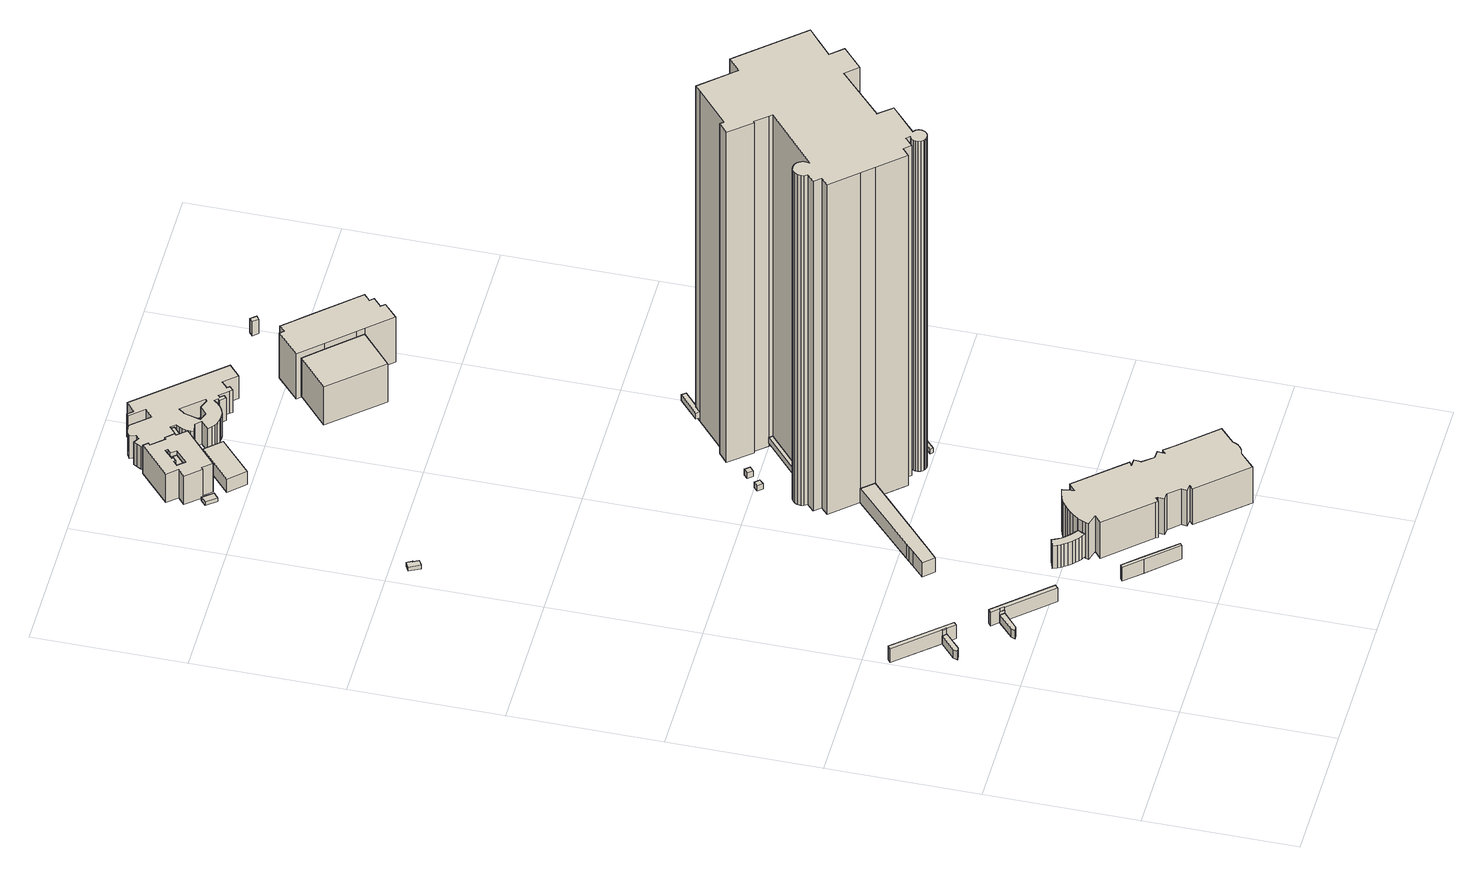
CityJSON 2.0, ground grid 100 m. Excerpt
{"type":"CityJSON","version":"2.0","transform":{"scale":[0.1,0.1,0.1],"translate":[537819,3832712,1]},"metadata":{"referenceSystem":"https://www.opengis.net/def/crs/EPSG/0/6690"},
"CityObjects":{
"building1":{"type":"Building","attributes":{"計測周辺長":38.31,"1/2500図郭":74,"区名":"住之江区","町丁目名称":"南港北２丁目","街区番号":1,"class":"3003","usage":"402","measuredHeight":7,"storeysAboveGround":1,"BuildingDetailAttribute.buildingRoofEdgeArea":52.55,"BuildingDetailAttribute.buildingStructureType":"610","BuildingDetailAttribute.buildingStructureOrgType":"2","BuildingDetailAttribute.detailedUsage":"1220","BuildingDetailAttribute.specifiedBuildingCoverageRate":0.6,"BuildingDetailAttribute.surveyYear":2017,"BuildingHighTideRiskAttribute.description":"1","BuildingHighTideRiskAttribute.rank":"2","BuildingHighTideRiskAttribute.depth":2.54,"BuildingIDAttribute.prefecture":"27","BuildingIDAttribute.city":"27125"},"geometry":[{"type":"Solid","lod":"1","boundaries":[[[[0,1,2,3,4]],[[3,5,6,4]],[[2,7,5,3]],[[1,8,7,2]],[[0,9,8,1]],[[4,6,9,0]],[[5,7,8,9,6]]]]}]},
"building2":{"type":"Building","attributes":{"計測周辺長":96.94,"1/2500図郭":74,"区名":"住之江区","町丁目名称":"南港北２丁目","街区番号":1,"class":"3003","usage":"402","measuredHeight":11.4,"storeysAboveGround":1,"BuildingDetailAttribute.buildingRoofEdgeArea":132.46,"BuildingDetailAttribute.buildingStructureType":"610","BuildingDetailAttribute.buildingStructureOrgType":"2","BuildingDetailAttribute.detailedUsage":"1220","BuildingDetailAttribute.specifiedBuildingCoverageRate":0.6,"BuildingDetailAttribute.surveyYear":2017,"BuildingHighTideRiskAttribute.description":"1","BuildingHighTideRiskAttribute.rank":"2","BuildingHighTideRiskAttribute.depth":2.66,"BuildingIDAttribute.prefecture":"27","BuildingIDAttribute.city":"27125"},"geometry":[{"type":"Solid","lod":"1","boundaries":[[[[10,11,12,13,14,15,16,17]],[[16,18,19,17]],[[15,20,18,16]],[[14,21,20,15]],[[13,22,21,14]],[[12,23,22,13]],[[11,24,23,12]],[[10,25,24,11]],[[17,19,25,10]],[[18,20,21,22,23,24,25,19]]]]}]},
"building3":{"type":"Building","attributes":{"計測周辺長":96.94,"1/2500図郭":74,"区名":"住之江区","町丁目名称":"南港北２丁目","街区番号":1,"class":"3003","usage":"402","measuredHeight":10.1,"storeysAboveGround":1,"BuildingDetailAttribute.buildingRoofEdgeArea":132.46,"BuildingDetailAttribute.buildingStructureType":"610","BuildingDetailAttribute.buildingStructureOrgType":"2","BuildingDetailAttribute.detailedUsage":"1220","BuildingDetailAttribute.specifiedBuildingCoverageRate":0.6,"BuildingDetailAttribute.surveyYear":2017,"BuildingHighTideRiskAttribute.description":"1","BuildingHighTideRiskAttribute.rank":"2","BuildingHighTideRiskAttribute.depth":2.22,"BuildingIDAttribute.prefecture":"27","BuildingIDAttribute.city":"27125"},"geometry":[{"type":"Solid","lod":"1","boundaries":[[[[26,27,28,29]],[[28,30,31,29]],[[27,32,30,28]],[[26,33,32,27]],[[29,31,33,26]],[[30,32,33,31]]]]}]},
"building4":{"type":"Building","attributes":{"計測周辺長":38.31,"1/2500図郭":74,"区名":"住之江区","町丁目名称":"南港北２丁目","街区番号":1,"class":"3003","usage":"402","measuredHeight":6.8,"storeysAboveGround":1,"BuildingDetailAttribute.buildingRoofEdgeArea":51.48,"BuildingDetailAttribute.buildingStructureType":"610","BuildingDetailAttribute.buildingStructureOrgType":"2","BuildingDetailAttribute.detailedUsage":"1220","BuildingDetailAttribute.specifiedBuildingCoverageRate":0.6,"BuildingDetailAttribute.surveyYear":2017,"BuildingTsunamiRiskAttribute.description":"1","BuildingTsunamiRiskAttribute.rank":"1","BuildingTsunamiRiskAttribute.depth":0.15,"BuildingHighTideRiskAttribute.description":"1","BuildingHighTideRiskAttribute.rank":"2","BuildingHighTideRiskAttribute.depth":2.46,"BuildingIDAttribute.prefecture":"27","BuildingIDAttribute.city":"27125"},"geometry":[{"type":"Solid","lod":"1","boundaries":[[[[34,35,36,37,38]],[[37,39,40,38]],[[36,41,39,37]],[[35,42,41,36]],[[34,43,42,35]],[[38,40,43,34]],[[39,41,42,43,40]]]]}]},
"building5":{"type":"Building","attributes":{"計測周辺長":98.71,"1/2500図郭":74,"区名":"住之江区","町丁目名称":"南港北２丁目","街区番号":1,"class":"3003","usage":"402","measuredHeight":8.6,"storeysAboveGround":1,"BuildingDetailAttribute.buildingRoofEdgeArea":135.2,"BuildingDetailAttribute.buildingStructureType":"610","BuildingDetailAttribute.buildingStructureOrgType":"2","BuildingDetailAttribute.detailedUsage":"1220","BuildingDetailAttribute.specifiedBuildingCoverageRate":0.6,"BuildingDetailAttribute.surveyYear":2017,"BuildingHighTideRiskAttribute.description":"1","BuildingHighTideRiskAttribute.rank":"2","BuildingHighTideRiskAttribute.depth":2.29,"BuildingIDAttribute.prefecture":"27","BuildingIDAttribute.city":"27125"},"geometry":[{"type":"Solid","lod":"1","boundaries":[[[[44,45,46,47]],[[46,48,49,47]],[[45,50,48,46]],[[44,51,50,45]],[[47,49,51,44]],[[48,50,51,49]]]]}]},
"building6":{"type":"Building","attributes":{"計測周辺長":98.71,"1/2500図郭":74,"区名":"住之江区","町丁目名称":"南港北２丁目","街区番号":1,"class":"3003","usage":"402","measuredHeight":11.4,"storeysAboveGround":1,"BuildingDetailAttribute.buildingRoofEdgeArea":135.2,"BuildingDetailAttribute.buildingStructureType":"610","BuildingDetailAttribute.buildingStructureOrgType":"2","BuildingDetailAttribute.detailedUsage":"1220","BuildingDetailAttribute.specifiedBuildingCoverageRate":0.6,"BuildingDetailAttribute.surveyYear":2017,"BuildingHighTideRiskAttribute.description":"1","BuildingHighTideRiskAttribute.rank":"2","BuildingHighTideRiskAttribute.depth":1.95,"BuildingIDAttribute.prefecture":"27","BuildingIDAttribute.city":"27125"},"geometry":[{"type":"Solid","lod":"1","boundaries":[[[[52,53,54,55,56,57,58,59]],[[58,60,61,59]],[[57,62,60,58]],[[56,63,62,57]],[[55,64,63,56]],[[54,65,64,55]],[[53,66,65,54]],[[52,67,66,53]],[[59,61,67,52]],[[60,62,63,64,65,66,67,61]]]]}]},
"building7":{"type":"Building","attributes":{"計測周辺長":87.33,"1/2500図郭":74,"区名":"住之江区","町丁目名称":"南港北２丁目","街区番号":1,"class":"3003","usage":"402","measuredHeight":11.5,"storeysAboveGround":1,"BuildingDetailAttribute.buildingRoofEdgeArea":94.17,"BuildingDetailAttribute.buildingStructureType":"610","BuildingDetailAttribute.buildingStructureOrgType":"2","BuildingDetailAttribute.detailedUsage":"1220","BuildingDetailAttribute.specifiedBuildingCoverageRate":0.6,"BuildingDetailAttribute.surveyYear":2017,"BuildingHighTideRiskAttribute.description":"1","BuildingHighTideRiskAttribute.rank":"2","BuildingHighTideRiskAttribute.depth":2.11,"BuildingIDAttribute.prefecture":"27","BuildingIDAttribute.city":"27125"},"geometry":[{"type":"Solid","lod":"1","boundaries":[[[[68,69,70,71,72,73]],[[72,74,75,73]],[[71,76,74,72]],[[70,77,76,71]],[[69,78,77,70]],[[68,79,78,69]],[[73,75,79,68]],[[74,76,77,78,79,75]]]]}]},
"building8":{"type":"Building","attributes":{"計測周辺長":54.03,"1/2500図郭":74,"区名":"住之江区","町丁目名称":"南港北２丁目","街区番号":1,"class":"3003","usage":"402","measuredHeight":18.9,"storeysAboveGround":1,"BuildingDetailAttribute.buildingRoofEdgeArea":121.91,"BuildingDetailAttribute.buildingStructureType":"603","BuildingDetailAttribute.buildingStructureOrgType":"3","BuildingDetailAttribute.detailedUsage":"1220","BuildingDetailAttribute.specifiedBuildingCoverageRate":0.6,"BuildingDetailAttribute.surveyYear":2017,"BuildingHighTideRiskAttribute.description":"1","BuildingHighTideRiskAttribute.rank":"2","BuildingHighTideRiskAttribute.depth":0.844,"BuildingIDAttribute.prefecture":"27","BuildingIDAttribute.city":"27125"},"geometry":[{"type":"Solid","lod":"1","boundaries":[[[[80,81,82,83,84,85,86,87,88,89,90,91,92,93,94,95,96,97,98,99,100,101]],[[100,102,103,101]],[[99,104,102,100]],[[98,105,104,99]],[[97,106,105,98]],[[96,107,106,97]],[[95,108,107,96]],[[94,109,108,95]],[[93,110,109,94]],[[92,111,110,93]],[[91,112,111,92]],[[90,113,112,91]],[[89,114,113,90]],[[88,115,114,89]],[[87,116,115,88]],[[86,117,116,87]],[[85,118,117,86]],[[84,119,118,85]],[[83,120,119,84]],[[82,121,120,83]],[[81,122,121,82]],[[80,123,122,81]],[[101,103,123,80]],[[102,104,105,106,107,108,109,110,111,112,113,114,115,116,117,118,119,120,121,122,123,103]]]]}]},
"building9":{"type":"Building","attributes":{"class":"3001","measuredHeight":3.1,"BuildingDetailAttribute.specifiedBuildingCoverageRate":0.6,"BuildingDetailAttribute.surveyYear":2017,"BuildingHighTideRiskAttribute.description":"1","BuildingHighTideRiskAttribute.rank":"2","BuildingHighTideRiskAttribute.depth":0.696,"BuildingIDAttribute.prefecture":"27","BuildingIDAttribute.city":"27125"},"geometry":[{"type":"Solid","lod":"1","boundaries":[[[[124,125,126,127,128,129]],[[128,130,131,129]],[[127,132,130,128]],[[126,133,132,127]],[[125,134,133,126]],[[124,135,134,125]],[[129,131,135,124]],[[130,132,133,134,135,131]]]]}]},
"building10":{"type":"Building","attributes":{"計測周辺長":630.8,"1/2500図郭":74,"区名":"住之江区","町丁目名称":"南港北１丁目","街区番号":14,"class":"3003","usage":"401","measuredHeight":11.9,"storeysAboveGround":55,"BuildingDetailAttribute.buildingRoofEdgeArea":9924.12,"BuildingDetailAttribute.buildingStructureType":"603","BuildingDetailAttribute.buildingStructureOrgType":"3","BuildingDetailAttribute.detailedUsage":"1310","BuildingDetailAttribute.specifiedBuildingCoverageRate":0.6,"BuildingDetailAttribute.surveyYear":2017,"BuildingHighTideRiskAttribute.description":"1","BuildingHighTideRiskAttribute.rank":"2","BuildingHighTideRiskAttribute.depth":2.52,"BuildingIDAttribute.prefecture":"27","BuildingIDAttribute.city":"27125"},"geometry":[{"type":"Solid","lod":"1","boundaries":[[[[136,137,138,139,140,141,142,143,144,145,146]],[[145,147,148,146]],[[144,149,147,145]],[[143,150,149,144]],[[142,151,150,143]],[[141,152,151,142]],[[140,153,152,141]],[[139,154,153,140]],[[138,155,154,139]],[[137,156,155,138]],[[136,157,156,137]],[[146,148,157,136]],[[147,149,150,151,152,153,154,155,156,157,148]]]]}]},
"building11":{"type":"Building","attributes":{"計測周辺長":342.45,"1/2500図郭":74,"区名":"住之江区","町丁目名称":"南港北２丁目","街区番号":1,"class":"3002","usage":"402","measuredHeight":29.9,"storeysAboveGround":6,"BuildingDetailAttribute.buildingRoofEdgeArea":4383.09,"BuildingDetailAttribute.buildingStructureType":"603","BuildingDetailAttribute.buildingStructureOrgType":"3","BuildingDetailAttribute.detailedUsage":"1220","BuildingDetailAttribute.specifiedBuildingCoverageRate":0.6,"BuildingDetailAttribute.surveyYear":2017,"BuildingHighTideRiskAttribute.description":"1","BuildingHighTideRiskAttribute.rank":"2","BuildingHighTideRiskAttribute.depth":2.35,"BuildingIDAttribute.prefecture":"27","BuildingIDAttribute.city":"27125"},"geometry":[{"type":"Solid","lod":"1","boundaries":[[[[158,159,160,161,162,163,164,165,166,167,168,169,170,171,172,173,174,175,176,177,178,179,180,181,182,183,184,185,186,187,188,189,190,191,192,193,194,195,196,197,198,199,200,201,202,203,204,205,206]],[[205,207,208,206]],[[204,209,207,205]],[[203,210,209,204]],[[202,211,210,203]],[[201,212,211,202]],[[200,213,212,201]],[[199,214,213,200]],[[198,215,214,199]],[[197,216,215,198]],[[196,217,216,197]],[[195,218,217,196]],[[194,219,218,195]],[[193,220,219,194]],[[192,221,220,193]],[[191,222,221,192]],[[190,223,222,191]],[[189,224,223,190]],[[188,225,224,189]],[[187,226,225,188]],[[186,227,226,187]],[[185,228,227,186]],[[184,229,228,185]],[[183,230,229,184]],[[182,231,230,183]],[[181,232,231,182]],[[180,233,232,181]],[[179,234,233,180]],[[178,235,234,179]],[[177,236,235,178]],[[176,237,236,177]],[[175,238,237,176]],[[174,239,238,175]],[[173,240,239,174]],[[172,241,240,173]],[[171,242,241,172]],[[170,243,242,171]],[[169,244,243,170]],[[168,245,244,169]],[[167,246,245,168]],[[166,247,246,167]],[[165,248,247,166]],[[164,249,248,165]],[[163,250,249,164]],[[162,251,250,163]],[[161,252,251,162]],[[160,253,252,161]],[[159,254,253,160]],[[158,255,254,159]],[[206,208,255,158]],[[207,209,210,211,212,213,214,215,216,217,218,219,220,221,222,223,224,225,226,227,228,229,230,231,232,233,234,235,236,237,238,239,240,241,242,243,244,245,246,247,248,249,250,251,252,253,254,255,208]]]]}]},
"building12":{"type":"Building","attributes":{"計測周辺長":15.87,"1/2500図郭":74,"区名":"住之江区","町丁目名称":"南港北１丁目","街区番号":14,"class":"3003","usage":"452","measuredHeight":4.6,"storeysAboveGround":1,"BuildingDetailAttribute.buildingRoofEdgeArea":15.73,"BuildingDetailAttribute.buildingStructureType":"610","BuildingDetailAttribute.buildingStructureOrgType":"2","BuildingDetailAttribute.detailedUsage":"1610","BuildingDetailAttribute.specifiedBuildingCoverageRate":0.6,"BuildingDetailAttribute.surveyYear":2017,"BuildingIDAttribute.prefecture":"27","BuildingIDAttribute.city":"27125"},"geometry":[{"type":"Solid","lod":"1","boundaries":[[[[256,257,258,259]],[[258,260,261,259]],[[257,262,260,258]],[[256,263,262,257]],[[259,261,263,256]],[[260,262,263,261]]]]}]},
"building13":{"type":"Building","attributes":{"区名":"住之江区","町丁目名称":"南港北１丁目","街区番号":26,"class":"3001","usage":"422","storeysAboveGround":2,"BuildingDetailAttribute.buildingRoofEdgeArea":42.47,"BuildingDetailAttribute.buildingStructureType":"601","BuildingDetailAttribute.buildingStructureOrgType":"1","BuildingDetailAttribute.detailedUsage":"1403","BuildingDetailAttribute.specifiedBuildingCoverageRate":0.6,"BuildingDetailAttribute.surveyYear":2017,"BuildingHighTideRiskAttribute.description":"1","BuildingHighTideRiskAttribute.rank":"2","BuildingHighTideRiskAttribute.depth":1.11,"BuildingIDAttribute.prefecture":"27","BuildingIDAttribute.city":"27125"},"geometry":[{"type":"Solid","lod":"1","boundaries":[[[[264,265,266,267]],[[266,268,269,267]],[[265,270,268,266]],[[264,271,270,265]],[[267,269,271,264]],[[268,270,271,269]]]]}]},
"building14":{"type":"Building","attributes":{"計測周辺長":15.84,"1/2500図郭":74,"区名":"住之江区","町丁目名称":"南港北１丁目","街区番号":14,"class":"3003","usage":"452","measuredHeight":4.7,"storeysAboveGround":1,"BuildingDetailAttribute.buildingRoofEdgeArea":15.65,"BuildingDetailAttribute.buildingStructureType":"610","BuildingDetailAttribute.buildingStructureOrgType":"2","BuildingDetailAttribute.detailedUsage":"1610","BuildingDetailAttribute.specifiedBuildingCoverageRate":0.6,"BuildingDetailAttribute.surveyYear":2017,"BuildingIDAttribute.prefecture":"27","BuildingIDAttribute.city":"27125"},"geometry":[{"type":"Solid","lod":"1","boundaries":[[[[272,273,274,275]],[[274,276,277,275]],[[273,278,276,274]],[[272,279,278,273]],[[275,277,279,272]],[[276,278,279,277]]]]}]},
"building15":{"type":"Building","attributes":{"計測周辺長":100.85,"1/2500図郭":74,"区名":"住之江区","町丁目名称":"南港北１丁目","街区番号":14,"class":"3002","usage":"401","measuredHeight":4.6,"storeysAboveGround":1,"BuildingDetailAttribute.buildingRoofEdgeArea":131.81,"BuildingDetailAttribute.buildingStructureType":"610","BuildingDetailAttribute.buildingStructureOrgType":"2","BuildingDetailAttribute.detailedUsage":"1310","BuildingDetailAttribute.specifiedBuildingCoverageRate":0.6,"BuildingDetailAttribute.surveyYear":2017,"BuildingIDAttribute.prefecture":"27","BuildingIDAttribute.city":"27125"},"geometry":[{"type":"Solid","lod":"1","boundaries":[[[[280,281,282,283,284]],[[283,285,286,284]],[[282,287,285,283]],[[281,288,287,282]],[[280,289,288,281]],[[284,286,289,280]],[[285,287,288,289,286]]]]}]},
"building16":{"type":"Building","attributes":{"区名":"住之江区","町丁目名称":"南港北１丁目","街区番号":26,"class":"3002","usage":"422","measuredHeight":20,"storeysAboveGround":2,"BuildingDetailAttribute.buildingRoofEdgeArea":994.72,"BuildingDetailAttribute.buildingStructureType":"601","BuildingDetailAttribute.buildingStructureOrgType":"1","BuildingDetailAttribute.detailedUsage":"1403","BuildingDetailAttribute.specifiedBuildingCoverageRate":0.6,"BuildingDetailAttribute.surveyYear":2017,"BuildingHighTideRiskAttribute.description":"1","BuildingHighTideRiskAttribute.rank":"2","BuildingHighTideRiskAttribute.depth":0.885,"BuildingIDAttribute.prefecture":"27","BuildingIDAttribute.city":"27125"},"geometry":[{"type":"Solid","lod":"1","boundaries":[[[[290,291,292,293,294,295,296,297,298,299]],[[298,300,301,299]],[[297,302,300,298]],[[296,303,302,297]],[[295,304,303,296]],[[294,305,304,295]],[[293,306,305,294]],[[292,307,306,293]],[[291,308,307,292]],[[290,309,308,291]],[[299,301,309,290]],[[300,302,303,304,305,306,307,308,309,301]]]]}]},
"building17":{"type":"Building","attributes":{"区名":"住之江区","町丁目名称":"南港北１丁目","街区番号":26,"class":"3002","usage":"422","measuredHeight":23.6,"storeysAboveGround":2,"BuildingDetailAttribute.buildingRoofEdgeArea":994.72,"BuildingDetailAttribute.buildingStructureType":"601","BuildingDetailAttribute.buildingStructureOrgType":"1","BuildingDetailAttribute.detailedUsage":"1403","BuildingDetailAttribute.specifiedBuildingCoverageRate":0.6,"BuildingDetailAttribute.surveyYear":2017,"BuildingHighTideRiskAttribute.description":"1","BuildingHighTideRiskAttribute.rank":"2","BuildingHighTideRiskAttribute.depth":0.676,"BuildingIDAttribute.prefecture":"27","BuildingIDAttribute.city":"27125"},"geometry":[{"type":"Solid","lod":"1","boundaries":[[[[310,311,312,313,314,315,316,317,318,319,320,321,322,323],[324,325,326,327,328,329,330,331,332,333]],[[322,334,335,323]],[[321,336,334,322]],[[320,337,336,321]],[[319,338,337,320]],[[318,339,338,319]],[[317,340,339,318]],[[316,341,340,317]],[[315,342,341,316]],[[314,343,342,315]],[[313,344,343,314]],[[312,345,344,313]],[[311,346,345,312]],[[310,347,346,311]],[[323,335,347,310]],[[332,348,349,333]],[[331,350,348,332]],[[330,351,350,331]],[[329,352,351,330]],[[328,353,352,329]],[[327,354,353,328]],[[326,355,354,327]],[[325,356,355,326]],[[324,357,356,325]],[[333,349,357,324]],[[334,336,337,338,339,340,341,342,343,344,345,346,347,335],[348,350,351,352,353,354,355,356,357,349]]]]}]},
"building18":{"type":"Building","attributes":{"class":"3003","measuredHeight":3.7,"BuildingDetailAttribute.specifiedBuildingCoverageRate":0.6,"BuildingDetailAttribute.surveyYear":2017,"BuildingHighTideRiskAttribute.description":"1","BuildingHighTideRiskAttribute.rank":"2","BuildingHighTideRiskAttribute.depth":0.992,"BuildingIDAttribute.prefecture":"27","BuildingIDAttribute.city":"27125"},"geometry":[{"type":"Solid","lod":"1","boundaries":[[[[358,359,360,361]],[[360,362,363,361]],[[359,364,362,360]],[[358,365,364,359]],[[361,363,365,358]],[[362,364,365,363]]]]}]},
"building19":{"type":"Building","attributes":{"区名":"住之江区","町丁目名称":"南港北１丁目","街区番号":26,"class":"3001","usage":"422","measuredHeight":11,"storeysAboveGround":2,"BuildingDetailAttribute.buildingRoofEdgeArea":444.13,"BuildingDetailAttribute.buildingStructureType":"601","BuildingDetailAttribute.buildingStructureOrgType":"1","BuildingDetailAttribute.detailedUsage":"1403","BuildingDetailAttribute.specifiedBuildingCoverageRate":0.6,"BuildingDetailAttribute.surveyYear":2017,"BuildingHighTideRiskAttribute.description":"1","BuildingHighTideRiskAttribute.rank":"2","BuildingHighTideRiskAttribute.depth":1.66,"BuildingIDAttribute.prefecture":"27","BuildingIDAttribute.city":"27125"},"geometry":[{"type":"Solid","lod":"1","boundaries":[[[[366,367,368,369]],[[368,370,371,369]],[[367,372,370,368]],[[366,373,372,367]],[[369,371,373,366]],[[370,372,373,371]]]]}]},
"building20":{"type":"Building","attributes":{"class":"3003","measuredHeight":5.9,"BuildingDetailAttribute.specifiedBuildingCoverageRate":0.6,"BuildingDetailAttribute.surveyYear":2017,"BuildingHighTideRiskAttribute.description":"1","BuildingHighTideRiskAttribute.rank":"1","BuildingHighTideRiskAttribute.depth":0.392,"BuildingIDAttribute.prefecture":"27","BuildingIDAttribute.city":"27125"},"geometry":[{"type":"Solid","lod":"1","boundaries":[[[[374,375,376,377]],[[376,378,379,377]],[[375,380,378,376]],[[374,381,380,375]],[[377,379,381,374]],[[378,380,381,379]]]]}]},
"building21":{"type":"Building","attributes":{"計測周辺長":630.8,"1/2500図郭":74,"区名":"住之江区","町丁目名称":"南港北１丁目","街区番号":14,"class":"3002","usage":"401","measuredHeight":276.4,"storeysAboveGround":55,"BuildingDetailAttribute.buildingRoofEdgeArea":9924.12,"BuildingDetailAttribute.buildingStructureType":"603","BuildingDetailAttribute.buildingStructureOrgType":"3","BuildingDetailAttribute.detailedUsage":"1310","BuildingDetailAttribute.specifiedBuildingCoverageRate":0.6,"BuildingDetailAttribute.surveyYear":2017,"BuildingHighTideRiskAttribute.description":"1","BuildingHighTideRiskAttribute.rank":"2","BuildingHighTideRiskAttribute.depth":0.713,"BuildingIDAttribute.prefecture":"27","BuildingIDAttribute.city":"27125"},"geometry":[{"type":"Solid","lod":"1","boundaries":[[[[382,383,384,385,386,387,388,389,390,391,392,393,394,395,396,397,398,399,400,401,402,403,404,405,406,407,408,409,410,411,412,413,414,415,416,417,418,419,420,421,422,423,424,425,426,427,428,429,430,431,432,433,434,435,436,437,438,439,440,441,442,443,444,445]],[[444,446,447,445]],[[443,448,446,444]],[[442,449,448,443]],[[441,450,449,442]],[[440,451,450,441]],[[439,452,451,440]],[[438,453,452,439]],[[437,454,453,438]],[[436,455,454,437]],[[435,456,455,436]],[[434,457,456,435]],[[433,458,457,434]],[[432,459,458,433]],[[431,460,459,432]],[[430,461,460,431]],[[429,462,461,430]],[[428,463,462,429]],[[427,464,463,428]],[[426,465,464,427]],[[425,466,465,426]],[[424,467,466,425]],[[423,468,467,424]],[[422,469,468,423]],[[421,470,469,422]],[[420,471,470,421]],[[419,472,471,420]],[[418,473,472,419]],[[417,474,473,418]],[[416,475,474,417]],[[415,476,475,416]],[[414,477,476,415]],[[413,478,477,414]],[[412,479,478,413]],[[411,480,479,412]],[[410,481,480,411]],[[409,482,481,410]],[[408,483,482,409]],[[407,484,483,408]],[[406,485,484,407]],[[405,486,485,406]],[[404,487,486,405]],[[403,488,487,404]],[[402,489,488,403]],[[401,490,489,402]],[[400,491,490,401]],[[399,492,491,400]],[[398,493,492,399]],[[397,494,493,398]],[[396,495,494,397]],[[395,496,495,396]],[[394,497,496,395]],[[393,498,497,394]],[[392,499,498,393]],[[391,500,499,392]],[[390,501,500,391]],[[389,502,501,390]],[[388,503,502,389]],[[387,504,503,388]],[[386,505,504,387]],[[385,506,505,386]],[[384,507,506,385]],[[383,508,507,384]],[[382,509,508,383]],[[445,447,509,382]],[[446,448,449,450,451,452,453,454,455,456,457,458,459,460,461,462,463,464,465,466,467,468,469,470,471,472,473,474,475,476,477,478,479,480,481,482,483,484,485,486,487,488,489,490,491,492,493,494,495,496,497,498,499,500,501,502,503,504,505,506,507,508,509,447]]]]}]},
"building22":{"type":"Building","attributes":{"class":"3003","measuredHeight":15.1,"BuildingDetailAttribute.specifiedBuildingCoverageRate":0.6,"BuildingDetailAttribute.surveyYear":2017,"BuildingHighTideRiskAttribute.description":"1","BuildingHighTideRiskAttribute.rank":"1","BuildingHighTideRiskAttribute.depth":0.441,"BuildingIDAttribute.prefecture":"27","BuildingIDAttribute.city":"27125"},"geometry":[{"type":"Solid","lod":"1","boundaries":[[[[510,511,512,513]],[[512,514,515,513]],[[511,516,514,512]],[[510,517,516,511]],[[513,515,517,510]],[[514,516,517,515]]]]}]},
"building23":{"type":"Building","attributes":{"計測周辺長":44.44,"1/2500図郭":74,"区名":"住之江区","町丁目名称":"南港北１丁目","街区番号":14,"class":"3003","usage":"401","measuredHeight":4.9,"storeysAboveGround":1,"BuildingDetailAttribute.buildingRoofEdgeArea":59.58,"BuildingDetailAttribute.buildingStructureType":"610","BuildingDetailAttribute.buildingStructureOrgType":"2","BuildingDetailAttribute.detailedUsage":"1310","BuildingDetailAttribute.specifiedBuildingCoverageRate":0.6,"BuildingDetailAttribute.surveyYear":2017,"BuildingIDAttribute.prefecture":"27","BuildingIDAttribute.city":"27125"},"geometry":[{"type":"Solid","lod":"1","boundaries":[[[[518,519,520,521,522,523,524]],[[523,525,526,524]],[[522,527,525,523]],[[521,528,527,522]],[[520,529,528,521]],[[519,530,529,520]],[[518,531,530,519]],[[524,526,531,518]],[[525,527,528,529,530,531,526]]]]}]},
"building24":{"type":"Building","attributes":{"class":"3002","measuredHeight":3.1,"BuildingDetailAttribute.specifiedBuildingCoverageRate":0.6,"BuildingDetailAttribute.surveyYear":2017,"BuildingHighTideRiskAttribute.description":"1","BuildingHighTideRiskAttribute.rank":"1","BuildingHighTideRiskAttribute.depth":0.466,"BuildingIDAttribute.prefecture":"27","BuildingIDAttribute.city":"27125"},"geometry":[{"type":"Solid","lod":"1","boundaries":[[[[532,533,534,535,536,537,538]],[[537,539,540,538]],[[536,541,539,537]],[[535,542,541,536]],[[534,543,542,535]],[[533,544,543,534]],[[532,545,544,533]],[[538,540,545,532]],[[539,541,542,543,544,545,540]]]]}]},
"building25":{"type":"Building","attributes":{"name":"森ノ宮医療大学","計測周辺長":363.55,"1/2500図郭":74,"区名":"住之江区","町丁目名称":"南港北１丁目","街区番号":26,"class":"3002","usage":"422","measuredHeight":18.8,"storeysAboveGround":4,"BuildingDetailAttribute.buildingRoofEdgeArea":2355.69,"BuildingDetailAttribute.buildingStructureType":"603","BuildingDetailAttribute.buildingStructureOrgType":"3","BuildingDetailAttribute.detailedUsage":"1403","BuildingDetailAttribute.specifiedBuildingCoverageRate":0.6,"BuildingDetailAttribute.surveyYear":2017,"BuildingHighTideRiskAttribute.description":"1","BuildingHighTideRiskAttribute.rank":"2","BuildingHighTideRiskAttribute.depth":1,"BuildingIDAttribute.prefecture":"27","BuildingIDAttribute.city":"27125"},"geometry":[{"type":"Solid","lod":"1","boundaries":[[[[546,547,548,549,550,551,552,553,554,555,556,557,558,559,560,561,562,563,564,565,566,567,568,569,570,571,572,573,574,575,576,577,578,579,580,581,582,583,584,585,586,587,588,589,590,591,592,593,594,595,596,597],[598,599,600,601,602,603,604]],[[596,605,606,597]],[[595,607,605,596]],[[594,608,607,595]],[[593,609,608,594]],[[592,610,609,593]],[[591,611,610,592]],[[590,612,611,591]],[[589,613,612,590]],[[588,614,613,589]],[[587,615,614,588]],[[586,616,615,587]],[[585,617,616,586]],[[584,618,617,585]],[[583,619,618,584]],[[582,620,619,583]],[[581,621,620,582]],[[580,622,621,581]],[[579,623,622,580]],[[578,624,623,579]],[[577,625,624,578]],[[576,626,625,577]],[[575,627,626,576]],[[574,628,627,575]],[[573,629,628,574]],[[572,630,629,573]],[[571,631,630,572]],[[570,632,631,571]],[[569,633,632,570]],[[568,634,633,569]],[[567,635,634,568]],[[566,636,635,567]],[[565,637,636,566]],[[564,638,637,565]],[[563,639,638,564]],[[562,640,639,563]],[[561,641,640,562]],[[560,642,641,561]],[[559,643,642,560]],[[558,644,643,559]],[[557,645,644,558]],[[556,646,645,557]],[[555,647,646,556]],[[554,648,647,555]],[[553,649,648,554]],[[552,650,649,553]],[[551,651,650,552]],[[550,652,651,551]],[[549,653,652,550]],[[548,654,653,549]],[[547,655,654,548]],[[546,656,655,547]],[[597,606,656,546]],[[603,657,658,604]],[[602,659,657,603]],[[601,660,659,602]],[[600,661,660,601]],[[599,662,661,600]],[[598,663,662,599]],[[604,658,663,598]],[[605,607,608,609,610,611,612,613,614,615,616,617,618,619,620,621,622,623,624,625,626,627,628,629,630,631,632,633,634,635,636,637,638,639,640,641,642,643,644,645,646,647,648,649,650,651,652,653,654,655,656,606],[657,659,660,661,662,663,658]]]]}]},
"building26":{"type":"Building","attributes":{"区名":"住之江区","町丁目名称":"南港北１丁目","街区番号":16,"class":"3002","usage":"422","measuredHeight":32.1,"storeysAboveGround":7,"BuildingDetailAttribute.buildingRoofEdgeArea":1290.51,"BuildingDetailAttribute.buildingStructureType":"603","BuildingDetailAttribute.buildingStructureOrgType":"3","BuildingDetailAttribute.detailedUsage":"1403","BuildingDetailAttribute.specifiedBuildingCoverageRate":0.6,"BuildingDetailAttribute.surveyYear":2017,"BuildingHighTideRiskAttribute.description":"1","BuildingHighTideRiskAttribute.rank":"1","BuildingHighTideRiskAttribute.depth":0.482,"BuildingIDAttribute.prefecture":"27","BuildingIDAttribute.city":"27125"},"geometry":[{"type":"Solid","lod":"1","boundaries":[[[[664,665,666,667,668]],[[667,669,670,668]],[[666,671,669,667]],[[665,672,671,666]],[[664,673,672,665]],[[668,670,673,664]],[[669,671,672,673,670]]]]}]},
"building27":{"type":"Building","attributes":{"class":"3001","BuildingDetailAttribute.specifiedBuildingCoverageRate":0.6,"BuildingDetailAttribute.surveyYear":2017,"BuildingHighTideRiskAttribute.description":"1","BuildingHighTideRiskAttribute.rank":"2","BuildingHighTideRiskAttribute.depth":1.19,"BuildingIDAttribute.prefecture":"27","BuildingIDAttribute.city":"27125"},"geometry":[{"type":"Solid","lod":"1","boundaries":[[[[674,675,676,677]],[[676,678,679,677]],[[675,680,678,676]],[[674,681,680,675]],[[677,679,681,674]],[[678,680,681,679]]]]}]},
"building28":{"type":"Building","attributes":{"区名":"住之江区","町丁目名称":"南港北１丁目","街区番号":16,"class":"3002","usage":"422","measuredHeight":34,"storeysAboveGround":7,"BuildingDetailAttribute.buildingRoofEdgeArea":1290.51,"BuildingDetailAttribute.buildingStructureType":"603","BuildingDetailAttribute.buildingStructureOrgType":"3","BuildingDetailAttribute.detailedUsage":"1403","BuildingDetailAttribute.specifiedBuildingCoverageRate":0.6,"BuildingDetailAttribute.surveyYear":2017,"BuildingHighTideRiskAttribute.description":"1","BuildingHighTideRiskAttribute.rank":"2","BuildingHighTideRiskAttribute.depth":0.598,"BuildingIDAttribute.prefecture":"27","BuildingIDAttribute.city":"27125"},"geometry":[{"type":"Solid","lod":"1","boundaries":[[[[682,683,684]],[[683,685,686,684]],[[682,687,685,683]],[[684,686,687,682]],[[685,687,686]]]]}]},
"building29":{"type":"Building","attributes":{"区名":"住之江区","町丁目名称":"南港北１丁目","街区番号":16,"class":"3002","usage":"422","measuredHeight":37.7,"storeysAboveGround":7,"BuildingDetailAttribute.buildingRoofEdgeArea":1844.63,"BuildingDetailAttribute.buildingStructureType":"603","BuildingDetailAttribute.buildingStructureOrgType":"3","BuildingDetailAttribute.detailedUsage":"1403","BuildingDetailAttribute.specifiedBuildingCoverageRate":0.6,"BuildingDetailAttribute.surveyYear":2017,"BuildingHighTideRiskAttribute.description":"1","BuildingHighTideRiskAttribute.rank":"2","BuildingHighTideRiskAttribute.depth":0.935,"BuildingIDAttribute.prefecture":"27","BuildingIDAttribute.city":"27125"},"geometry":[{"type":"Solid","lod":"1","boundaries":[[[[688,689,690,691,692,693,694,695,696,697,698,699,700,701,702]],[[701,703,704,702]],[[700,705,703,701]],[[699,706,705,700]],[[698,707,706,699]],[[697,687,707,698]],[[696,685,687,697]],[[695,686,685,696]],[[694,708,686,695]],[[693,709,708,694]],[[692,710,709,693]],[[691,711,710,692]],[[690,712,711,691]],[[689,713,712,690]],[[688,714,713,689]],[[702,704,714,688]],[[703,705,706,707,687,685,686,708,709,710,711,712,713,714,704]]]]}]},
"building30":{"type":"Building","attributes":{"class":"3001","measuredHeight":9.2,"BuildingDetailAttribute.specifiedBuildingCoverageRate":0.6,"BuildingDetailAttribute.surveyYear":2017,"BuildingHighTideRiskAttribute.description":"1","BuildingHighTideRiskAttribute.rank":"2","BuildingHighTideRiskAttribute.depth":0.824,"BuildingIDAttribute.prefecture":"27","BuildingIDAttribute.city":"27125"},"geometry":[{"type":"Solid","lod":"1","boundaries":[[[[715,716,717,718]],[[717,719,720,718]],[[716,721,719,717]],[[715,722,721,716]],[[718,720,722,715]],[[719,721,722,720]]]]}]},
"building31":{"type":"Building","attributes":{"class":"3001","measuredHeight":11.9,"BuildingDetailAttribute.specifiedBuildingCoverageRate":0.6,"BuildingDetailAttribute.surveyYear":2017,"BuildingHighTideRiskAttribute.description":"1","BuildingHighTideRiskAttribute.rank":"2","BuildingHighTideRiskAttribute.depth":2.23,"BuildingIDAttribute.prefecture":"27","BuildingIDAttribute.city":"27125"},"geometry":[{"type":"Solid","lod":"1","boundaries":[[[[723,724,725,726]],[[725,727,728,726]],[[724,729,727,725]],[[723,730,729,724]],[[726,728,730,723]],[[727,729,730,728]]]]}]}
},
"vertices":[
[265,1529,21],[161,1434,21],[127,1428,21],[137,1459,21],[243,1554,21],[137,1459,91],[243,1554,91],[127,1428,91],[161,1434,91],[265,1529,91],
[268,1533,24],[245,1556,24],[243,1554,24],[7,1823,24],[29,1842,24],[329,1500,24],[308,1480,24],[265,1529,24],[308,1480,138],[265,1529,138],[329,1500,138],[29,1842,138],[7,1823,138],[243,1554,138],[245,1556,138],[268,1533,138],
[243,1554,32],[245,1556,32],[268,1533,32],[265,1529,32],[268,1533,133],[265,1529,133],[245,1556,133],[243,1554,133],
[530,1229,23],[423,1133,23],[392,1129,23],[401,1157,23],[508,1254,23],[401,1157,91],[508,1254,91],[392,1129,91],[423,1133,91],[530,1229,91],
[508,1254,28],[511,1257,28],[533,1232,28],[530,1229,28],[533,1232,114],[530,1229,114],[511,1257,114],[508,1254,114],
[533,1232,26],[511,1257,26],[508,1254,26],[466,1302,26],[487,1321,26],[796,975,26],[774,955,26],[530,1229,26],[774,955,140],[530,1229,140],[796,975,140],[487,1321,140],[466,1302,140],[508,1254,140],[511,1257,140],[533,1232,140],
[1339,319,25],[1324,306,25],[1145,504,25],[1046,614,25],[1066,630,25],[1176,504,25],[1066,630,140],[1176,504,140],[1046,614,140],[1145,504,140],[1324,306,140],[1339,319,140],
[1077,1067,39],[1096,1075,39],[1103,1054,39],[1113,1034,39],[1125,1016,39],[1137,1001,39],[1154,983,39],[1172,965,39],[1193,948,39],[1214,932,39],[1199,904,39],[1192,882,39],[1163,899,39],[1144,913,39],[1126,929,39],[1109,946,39],[1089,968,39],[1073,989,39],[1062,1005,39],[1050,1026,39],[1039,1055,39],[1049,1057,39],[1039,1055,228],[1049,1057,228],[1050,1026,228],[1062,1005,228],[1073,989,228],[1089,968,228],[1109,946,228],[1126,929,228],[1144,913,228],[1163,899,228],[1192,882,228],[1199,904,228],[1214,932,228],[1193,948,228],[1172,965,228],[1154,983,228],[1137,1001,228],[1125,1016,228],[1113,1034,228],[1103,1054,228],[1096,1075,228],[1077,1067,228],
[87,4876,45],[128,4898,45],[146,4864,45],[143,4862,45],[163,4825,45],[124,4805,45],[163,4825,76],[124,4805,76],[143,4862,76],[146,4864,76],[128,4898,76],[87,4876,76],
[1418,2260,26],[1034,1908,26],[997,1875,26],[941,1823,26],[869,1758,26],[856,1745,26],[792,1813,26],[878,1894,26],[912,1927,26],[934,1947,26],[1349,2338,26],[934,1947,145],[1349,2338,145],[912,1927,145],[878,1894,145],[792,1813,145],[856,1745,145],[869,1758,145],[941,1823,145],[997,1875,145],[1034,1908,145],[1418,2260,145],
[1218,940,26],[1242,974,26],[1264,999,26],[1286,1019,26],[1310,1038,26],[1340,1056,26],[1369,1070,26],[1406,1083,26],[1443,1092,26],[1457,1012,26],[1506,1055,26],[1780,746,26],[1754,728,26],[1807,725,26],[1801,676,26],[1859,606,26],[1913,605,26],[1909,551,26],[1934,575,26],[1987,512,26],[2205,270,26],[2104,175,26],[2101,166,26],[2094,151,26],[2088,140,26],[2076,127,26],[2066,119,26],[2052,110,26],[2037,104,26],[2017,99,26],[1913,4,26],[1639,314,26],[1663,340,26],[1618,343,26],[1621,383,26],[1555,457,26],[1511,459,26],[1513,504,26],[1512,507,26],[1508,514,26],[1498,508,26],[1478,492,26],[1466,507,26],[1211,793,26],[1263,837,26],[1185,860,26],[1192,882,26],[1199,904,26],[1214,932,26],[1199,904,325],[1214,932,325],[1192,882,325],[1185,860,325],[1263,837,325],[1211,793,325],[1466,507,325],[1478,492,325],[1498,508,325],[1508,514,325],[1512,507,325],[1513,504,325],[1511,459,325],[1555,457,325],[1621,383,325],[1618,343,325],[1663,340,325],[1639,314,325],[1913,4,325],[2017,99,325],[2037,104,325],[2052,110,325],[2066,119,325],[2076,127,325],[2088,140,325],[2094,151,325],[2101,166,325],[2104,175,325],[2205,270,325],[1987,512,325],[1934,575,325],[1909,551,325],[1913,605,325],[1859,606,325],[1801,676,325],[1807,725,325],[1754,728,325],[1780,746,325],[1506,1055,325],[1457,1012,325],[1443,1092,325],[1406,1083,325],[1369,1070,325],[1340,1056,325],[1310,1038,325],[1286,1019,325],[1264,999,325],[1242,974,325],[1218,940,325],
[1267,2965,60],[1295,2991,60],[1323,2962,60],[1294,2935,60],[1323,2962,105],[1294,2935,105],[1295,2991,105],[1267,2965,105],
[369,6224,39],[407,6256,39],[462,6189,39],[423,6158,39],[462,6189,69],[423,6158,69],[407,6256,69],[369,6224,69],
[1363,3052,59],[1392,3077,59],[1419,3046,59],[1391,3021,59],[1419,3046,106],[1391,3021,106],[1392,3077,106],[1363,3052,106],
[1727,2979,54],[1365,2659,54],[1369,2683,54],[1368,2698,54],[1708,3001,54],[1368,2698,100],[1708,3001,100],[1369,2683,100],[1365,2659,100],[1727,2979,100],
[434,6417,43],[462,6443,43],[471,6433,43],[495,6455,43],[487,6463,43],[545,6517,43],[556,6504,43],[531,6481,43],[557,6448,43],[473,6371,43],[557,6448,242],[473,6371,242],[531,6481,242],[556,6504,242],[545,6517,242],[487,6463,242],[495,6455,242],[471,6433,242],[462,6443,242],[434,6417,242],
[448,6265,41],[432,6254,41],[346,6352,41],[398,6396,41],[338,6464,41],[559,6662,41],[585,6633,41],[572,6621,41],[645,6538,41],[658,6547,41],[706,6496,41],[696,6486,41],[749,6425,41],[499,6205,41],[557,6448,41],[531,6481,41],[556,6504,41],[545,6517,41],[487,6463,41],[495,6455,41],[471,6433,41],[462,6443,41],[434,6417,41],[473,6371,41],[749,6425,277],[499,6205,277],[696,6486,277],[706,6496,277],[658,6547,277],[645,6538,277],[572,6621,277],[585,6633,277],[559,6662,277],[338,6464,277],[398,6396,277],[346,6352,277],[432,6254,277],[448,6265,277],[434,6417,277],[473,6371,277],[462,6443,277],[471,6433,277],[495,6455,277],[487,6463,277],[545,6517,277],[556,6504,277],[531,6481,277],[557,6448,277],
[1859,2020,43],[1918,2075,43],[1933,2059,43],[1873,2004,43],[1933,2059,81],[1873,2004,81],[1918,2075,81],[1859,2020,81],
[538,6129,17],[768,6335,17],[864,6229,17],[635,6022,17],[864,6229,127],[635,6022,127],[768,6335,127],[538,6129,127],
[697,6378,48],[711,6390,48],[762,6332,48],[748,6319,48],[762,6332,108],[748,6319,108],[711,6390,108],[697,6378,108],
[1873,3494,27],[2068,3277,27],[2153,3353,27],[2523,2934,27],[2440,2864,27],[2408,2836,27],[2336,2774,27],[2410,2690,27],[2268,2562,27],[2193,2646,27],[2131,2588,27],[1889,2363,27],[1918,2329,27],[1965,2274,27],[1784,2113,27],[1803,2096,27],[1810,2079,27],[1811,2061,27],[1805,2042,27],[1794,2029,27],[1780,2020,27],[1766,2015,27],[1748,2015,27],[1733,2020,27],[1721,2028,27],[1710,2043,27],[1705,2060,27],[1706,2078,27],[1710,2091,27],[1720,2106,27],[1737,2117,27],[1717,2138,27],[1661,2088,27],[1621,2132,27],[1570,2088,27],[1418,2260,27],[1349,2338,27],[1198,2507,27],[1248,2555,27],[1209,2600,27],[1257,2644,27],[1243,2667,27],[1241,2684,27],[1244,2708,27],[1253,2726,27],[1267,2739,27],[1286,2749,27],[1308,2751,27],[1331,2746,27],[1349,2735,27],[1359,2722,27],[1367,2705,27],[1368,2698,27],[1369,2683,27],[1365,2659,27],[1727,2979,27],[1708,3001,27],[1643,3077,27],[1632,3071,27],[1507,3218,27],[1576,3276,27],[1595,3256,27],[1830,3464,27],[1869,3498,27],[1830,3464,2791],[1869,3498,2791],[1595,3256,2791],[1576,3276,2791],[1507,3218,2791],[1632,3071,2791],[1643,3077,2791],[1708,3001,2791],[1727,2979,2791],[1365,2659,2791],[1369,2683,2791],[1368,2698,2791],[1367,2705,2791],[1359,2722,2791],[1349,2735,2791],[1331,2746,2791],[1308,2751,2791],[1286,2749,2791],[1267,2739,2791],[1253,2726,2791],[1244,2708,2791],[1241,2684,2791],[1243,2667,2791],[1257,2644,2791],[1209,2600,2791],[1248,2555,2791],[1198,2507,2791],[1349,2338,2791],[1418,2260,2791],[1570,2088,2791],[1621,2132,2791],[1661,2088,2791],[1717,2138,2791],[1737,2117,2791],[1720,2106,2791],[1710,2091,2791],[1706,2078,2791],[1705,2060,2791],[1710,2043,2791],[1721,2028,2791],[1733,2020,2791],[1748,2015,2791],[1766,2015,2791],[1780,2020,2791],[1794,2029,2791],[1805,2042,2791],[1811,2061,2791],[1810,2079,2791],[1803,2096,2791],[1784,2113,2791],[1965,2274,2791],[1918,2329,2791],[1889,2363,2791],[2131,2588,2791],[2193,2646,2791],[2268,2562,2791],[2410,2690,2791],[2336,2774,2791],[2408,2836,2791],[2440,2864,2791],[2523,2934,2791],[2153,3353,2791],[2068,3277,2791],[1873,3494,2791],
[843,6531,47],[764,6463,47],[751,6490,47],[824,6553,47],[751,6490,198],[824,6553,198],[764,6463,198],[843,6531,198],
[1869,3498,53],[1869,3499,53],[1830,3464,53],[1812,3485,53],[1954,3609,53],[1976,3584,53],[1873,3494,53],[1976,3584,102],[1873,3494,102],[1954,3609,102],[1812,3485,102],[1830,3464,102],[1869,3499,102],[1869,3498,102],
[935,6389,47],[966,6498,47],[994,6537,47],[1116,6399,47],[1106,6390,47],[1045,6414,47],[992,6369,47],[1045,6414,78],[992,6369,78],[1106,6390,78],[1116,6399,78],[994,6537,78],[966,6498,78],[935,6389,78],
[751,6490,22],[604,6652,22],[615,6689,22],[630,6718,22],[643,6739,22],[681,6716,22],[705,6738,22],[689,6779,22],[719,6794,22],[746,6802,22],[757,6804,22],[780,6806,22],[888,6685,22],[943,6735,22],[861,6827,22],[877,6841,22],[910,6803,22],[976,6861,22],[1450,6327,22],[1367,6253,22],[1291,6338,22],[1249,6301,22],[1264,6284,22],[1237,6260,22],[1222,6277,22],[1171,6334,22],[1157,6323,22],[1178,6300,22],[1158,6282,22],[1129,6316,22],[1140,6326,22],[1119,6349,22],[1102,6326,22],[1084,6308,22],[1062,6293,22],[1039,6282,22],[1014,6273,22],[987,6272,22],[956,6274,22],[924,6281,22],[901,6292,22],[884,6305,22],[862,6327,22],[918,6377,22],[883,6412,22],[822,6400,22],[820,6427,22],[823,6459,22],[830,6481,22],[838,6501,22],[852,6522,22],[824,6553,22],[1045,6414,22],[1106,6390,22],[1116,6399,22],[994,6537,22],[966,6498,22],[935,6389,22],[992,6369,22],[852,6522,210],[824,6553,210],[838,6501,210],[830,6481,210],[823,6459,210],[820,6427,210],[822,6400,210],[883,6412,210],[918,6377,210],[862,6327,210],[884,6305,210],[901,6292,210],[924,6281,210],[956,6274,210],[987,6272,210],[1014,6273,210],[1039,6282,210],[1062,6293,210],[1084,6308,210],[1102,6326,210],[1119,6349,210],[1140,6326,210],[1129,6316,210],[1158,6282,210],[1178,6300,210],[1157,6323,210],[1171,6334,210],[1222,6277,210],[1237,6260,210],[1264,6284,210],[1249,6301,210],[1291,6338,210],[1367,6253,210],[1450,6327,210],[976,6861,210],[910,6803,210],[877,6841,210],[861,6827,210],[943,6735,210],[888,6685,210],[780,6806,210],[757,6804,210],[746,6802,210],[719,6794,210],[689,6779,210],[705,6738,210],[681,6716,210],[643,6739,210],[630,6718,210],[615,6689,210],[604,6652,210],[751,6490,210],[935,6389,210],[992,6369,210],[966,6498,210],[994,6537,210],[1116,6399,210],[1106,6390,210],[1045,6414,210],
[1778,5560,20],[1553,5360,20],[1260,5693,20],[1480,5886,20],[1591,5766,20],[1480,5886,340],[1591,5766,340],[1260,5693,340],[1553,5360,340],[1778,5560,340],
[1428,6376,36],[1436,6383,36],[1454,6361,36],[1445,6354,36],[1454,6361,66],[1445,6354,66],[1436,6383,66],[1428,6376,66],
[1591,5766,46],[1779,5561,46],[1778,5560,46],[1779,5561,386],[1778,5560,386],[1591,5766,386],
[1785,5954,9],[2076,5633,9],[2032,5592,9],[2055,5567,9],[1997,5514,9],[2020,5488,9],[1923,5400,9],[1778,5560,9],[1779,5561,9],[1591,5766,9],[1458,5913,9],[1618,6058,9],[1641,6034,9],[1680,6070,9],[1756,5986,9],[1680,6070,386],[1756,5986,386],[1641,6034,386],[1618,6058,386],[1458,5913,386],[1923,5400,386],[2020,5488,386],[1997,5514,386],[2055,5567,386],[2032,5592,386],[2076,5633,386],[1785,5954,386],
[1756,5986,45],[1779,6006,45],[1808,5974,45],[1785,5954,45],[1808,5974,136],[1785,5954,136],[1779,6006,136],[1756,5986,136],
[1933,6304,21],[1958,6326,21],[1988,6291,21],[1963,6270,21],[1988,6291,140],[1963,6270,140],[1958,6326,140],[1933,6304,140]
]}
